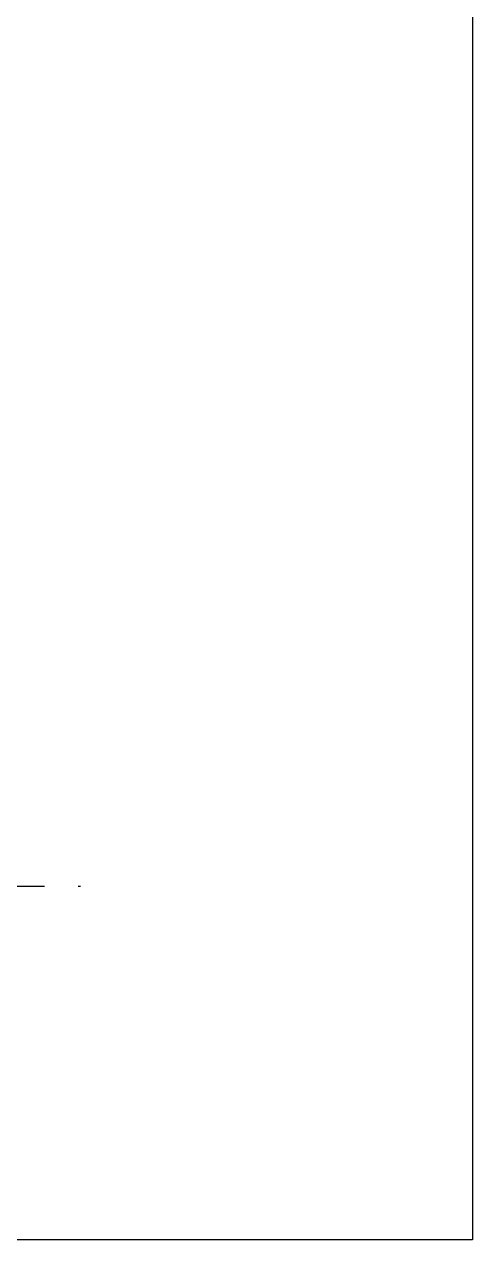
# Model space of a CAD drawing. Header units: millimetres. Extents: x 652937 to 1670132, y 1473552 to 2851037.
# Drawn here: x 783484 to 787669, y 1474709 to 1486069 of the extents above; entities that cross this region are included whole.
import ezdxf
from ezdxf.enums import TextEntityAlignment as Align

# ---------------------------------------------------------------- set-up
doc = ezdxf.new("R2010")
doc.units = ezdxf.units.MM
doc.linetypes.add('TA_GL_005.00000', pattern=[13.75, 5, -1.25, 1.25, -1.25, 5])
doc.layers.get('Defpoints').update_dxf_attribs({"color": 255})
doc.layers.add('000 - 0_SYM_DWG_GRID-BUBBLE_MAIN_COLOR_1', color=3, linetype='Continuous')
doc.layers.add('000 - 0_SYM_DWG_GRIDLINE_MAIN_COLOR_251', color=251, linetype='Continuous')
doc.styles.add('Arial', font='arial.ttf')
doc.styles.add('TA', font='', dxfattribs={"height": 4.5})
doc.styles.get('TA').set_extended_font_data('Cordia New')

# ---------------------------------------------------------------- blocks, each defined once
blk = doc.blocks.new('A$C0a204f6e')
at = {"layer": 'Defpoints'}
blk.add_lwpolyline([(775, 0), (0, 0), (0, 443.999987), (775, 443.999987)], close=True, dxfattribs=at)
blk = doc.blocks.new('*U9152')
at = {"layer": '000 - 0_SYM_DWG_GRIDLINE_MAIN_COLOR_251', "linetype": 'ByBlock', "ltscale": 5}
blk.add_line((30, 0), (-526.7, 0), dxfattribs=at)
at = {"style": 'TA', "flags": 1}
blk.add_attdef('LOCATION', (6, -6), '', height=4.5, rotation=270, dxfattribs=at)
at = {"layer": '000 - 0_SYM_DWG_GRID-BUBBLE_MAIN_COLOR_1', "style": 'Arial'}
blk.add_attdef('GRID-HEAD', text='', height=4, rotation=270, dxfattribs=at).set_placement((98.13, 0), align=Align.MIDDLE_CENTER)
blk = doc.blocks.new('W-1-PP18-ST_ENT3_REV02_20260413-040446_PP18_ENT_3_Y_DIMS')
at = {"layer": '000 - 0_SYM_DWG_GRIDLINE_MAIN_COLOR_251', "linetype": 'TA_GL_005.00000', "xscale": 50.00000000000004, "yscale": 50.00000000000004, "zscale": 50.00000000000004, "rotation": 180}
blk.add_blockref('*U9152', (-4084.8, -14640), dxfattribs=at)
blk = doc.blocks.new('W-1-PP18-ST_ENT3_REV02_20260413-050421_PP18_ENT3_MAIN_LOPF')
at = {"color": 6}
blk.add_blockref('W-1-PP18-ST_ENT3_REV02_20260413-040446_PP18_ENT_3_Y_DIMS', (0, 0), dxfattribs=at)

msp = doc.modelspace()

# ---------------------------------------------------------------- block references
at = {"color": 6, "xscale": 50, "yscale": 50, "zscale": 50}
msp.add_blockref('A$C0a204f6e', (748919.4011, 1474708.7713), dxfattribs=at)

# ---------------------------------------------------------------- next in the draw order: block references
msp.add_blockref('W-1-PP18-ST_ENT3_REV02_20260413-050421_PP18_ENT3_MAIN_LOPF', (761758.4716, 1492652.7123))

doc.saveas('drawing.dxf')
